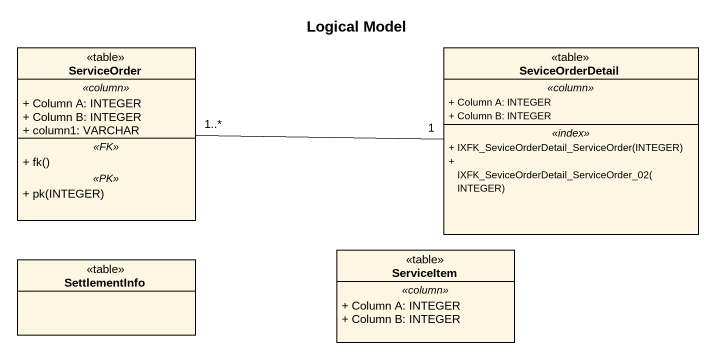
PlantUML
@startuml
title Logical Model
hide circle
hide empty members
skinparam classAttributeIconSize 0
class ServiceOrder <<table>> {
  .. <<column>> ..
  + Column A: INTEGER
  + Column B: INTEGER
  + column1: VARCHAR
  .. <<FK>> ..
  + fk()
  .. <<PK>> ..
  + pk(INTEGER)
}
class SeviceOrderDetail <<table>> {
  .. <<column>> ..
  + Column A: INTEGER
  + Column B: INTEGER
  .. <<index>> ..
  + IXFK_SeviceOrderDetail_ServiceOrder(INTEGER)
  + IXFK_SeviceOrderDetail_ServiceOrder_02(INTEGER)
}
class SettlementInfo <<table>>
class ServiceItem <<table>> {
  .. <<column>> ..
  + Column A: INTEGER
  + Column B: INTEGER
}
SeviceOrderDetail "1" -left- "1..*" ServiceOrder
@enduml
